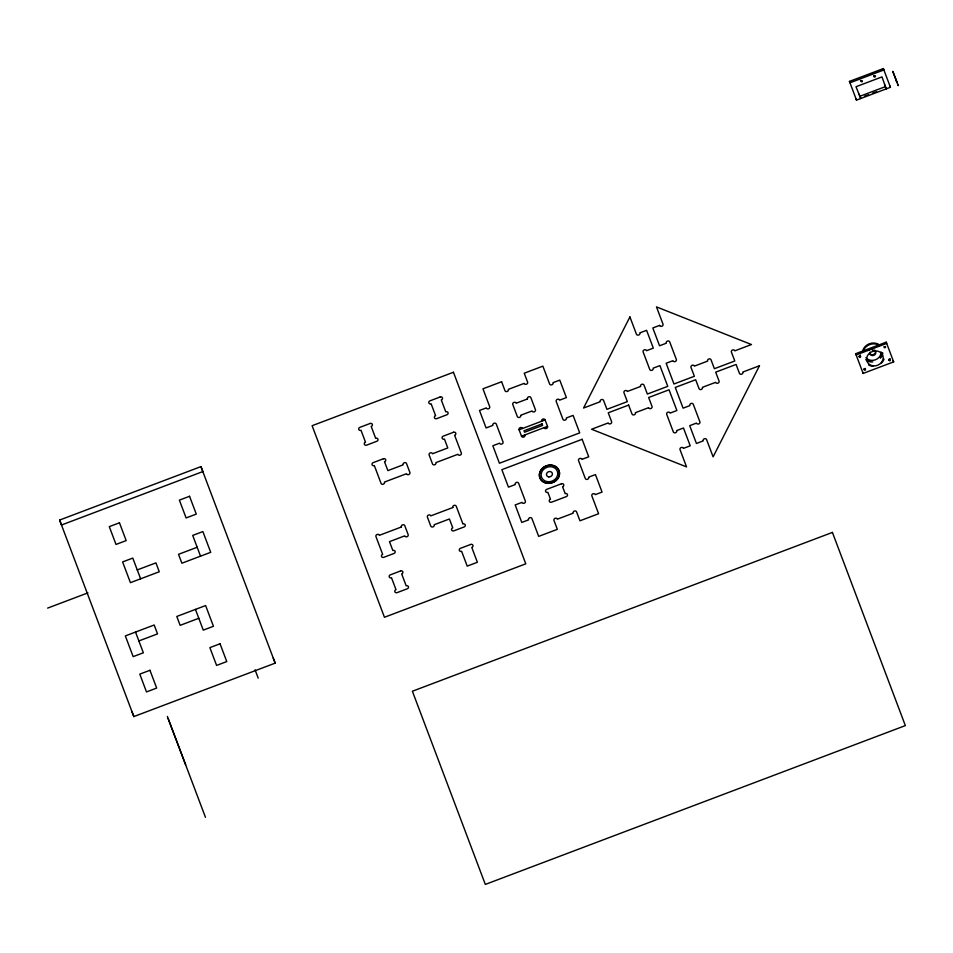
<?xml version="1.0" encoding="UTF-8"?>
<svg xmlns="http://www.w3.org/2000/svg" width="953" height="953" viewBox="0 0 953 953"><rect width="100%" height="100%" fill="white"/><g stroke="black" fill="none" stroke-linecap="round" stroke-linejoin="round"><path stroke-width="1.43" d="M890.185 358.781L888.672 359.507M865.288 368.43L863.859 368.966M885.206 346.427C881.978 349.358 888.553 346.487 883.896 346.725M861.846 80.564C863.942 82.875 859.415 81.35 861.488 80.791M874.306 75.847C873.151 78.968 877.272 75.525 874.711 75.763M861.56 80.767L860.428 80.505M849.445 81.398L883.36 68.58L883.884 69.95L849.969 82.78L849.445 81.398L856.509 100.113L890.424 87.283L883.36 68.58M859.928 96.265L885.361 86.652M864.502 96.265L868.528 94.752M872.543 93.227L876.557 91.714M59.622 520.052L200.952 466.613L202.834 471.568L61.504 525.008L59.622 520.052L133.837 716.573L275.167 663.133L200.952 466.613M137.256 569.93L155.911 562.878L159.27 571.752L130.43 582.664L122.603 561.925L132.789 558.077L140.615 578.816M197.176 547.272L178.521 554.324L181.88 563.211L210.708 552.311L202.882 531.571L192.709 535.419L200.535 556.159M47.65 608.097L87.926 592.873M524.912 434.913A1.811 1.584 -20.8 0 1 523.781 437.034A1.811 1.584 -20.8 0 1 521.517 436.2L519.087 429.767L545.092 419.939L547.522 426.36A1.811 1.584 -20.8 0 1 546.391 428.493A1.811 1.584 -20.8 0 1 544.127 427.647M521.517 436.2L547.522 426.36M855.687 353.706L886.207 342.163L886.683 343.402L856.151 354.945L855.687 353.706L863.132 373.421L893.652 361.878L886.207 342.163M138.876 640.94L157.531 633.888L154.183 625.013L125.343 635.913L133.17 656.641L143.355 652.793L135.517 632.065M198.796 618.283L180.141 625.347L176.793 616.46L205.622 605.56L213.448 626.288L203.275 630.136L195.448 609.408M874.497 75.883L873.651 75.811M859.094 356.172L860.214 355.969L860.356 355.004M897.059 82.542L892.806 71.344L898.214 85.627L897.619 84.043M889.899 85.913L890.424 87.283M855.985 98.731L856.509 100.113M893.187 360.639L893.652 361.878M862.656 372.17L863.132 373.421M273.285 658.178L275.167 663.133M168.073 718.502L185.656 764.806M131.955 711.617L133.837 716.573M895.725 79.063L896.618 81.434M884.575 84.579L886.254 88.986L881.99 76.895L855.985 86.735L860.809 98.612L859.141 94.204M255.059 669.804L258.203 678.143M167.371 716.43L205.467 817.329M541.709 421.214A1.811 1.584 -20.8 0 1 542.841 419.094A1.811 1.584 -20.8 0 1 545.092 419.939M519.087 429.767A1.811 1.584 -20.8 0 1 520.231 427.647A1.811 1.584 -20.8 0 1 522.482 428.481M882.788 352.991A10.185 8.887 -20.8 0 1 880.381 358.197M872.793 361.926A10.185 8.887 -20.8 0 1 866.229 360.246M863.239 350.99A10.185 8.887 -20.8 0 1 879.393 345.546M882.323 353.075A10.185 8.887 -20.8 0 1 880.072 357.375M870.494 361.08A10.185 8.887 -20.8 0 1 865.92 359.424M862.513 351.979A10.185 8.887 -20.8 0 1 869.279 343.783A10.185 8.887 -20.8 0 1 879.81 345.296M884.015 359.078A10.185 8.887 -20.8 0 1 881.299 363.2M873.424 366.238A10.185 8.887 -20.8 0 1 868.671 365.023M869.148 349.93A10.185 8.887 -20.8 0 1 873.496 348.262M881.12 351.931A8.446 7.374 -20.8 0 1 875.414 359.793A8.446 7.374 -20.8 0 1 865.943 357.673M874.783 350.168A3.026 2.633 -20.8 0 1 873.83 354.361A3.026 2.633 -20.8 0 1 869.601 352.908M872.412 350.287A3.026 2.633 -20.8 0 1 875.795 352.741A3.026 2.633 -20.8 0 1 872.233 355.576A3.026 2.633 -20.8 0 1 870.029 352.181M859.153 356.72C860.869 359.424 861.357 353.932 859.153 356.72M864.002 369.55C865.8 372.194 866.253 366.655 864.002 369.55M888.875 360.151C890.817 362.795 890.757 357.304 888.875 360.151M629.921 316.932L583.558 408.027L600.199 401.737A1.811 1.584 -20.8 0 1 601.331 399.617A1.811 1.584 -20.8 0 1 603.583 400.451L606.942 409.337L627.336 401.63L623.977 392.743A1.811 1.584 -20.8 0 1 625.12 390.623A1.811 1.584 -20.8 0 1 627.372 391.457L640.619 386.453A1.811 1.584 -20.8 0 1 641.75 384.333A1.811 1.584 -20.8 0 1 644.002 385.167L647.361 394.054L667.755 386.346L659.929 365.607L653.139 368.18A1.811 1.584 -20.8 0 1 652.007 370.3A1.811 1.584 -20.8 0 1 649.755 369.454L643.144 351.979A1.811 1.584 -20.8 0 1 644.288 349.858A1.811 1.584 -20.8 0 1 646.539 350.692L653.329 348.131L646.599 330.322L639.82 332.883A1.811 1.584 -20.8 0 1 638.677 335.015A1.811 1.584 -20.8 0 1 636.425 334.169L629.921 316.932M759.47 365.761L713.106 456.856L706.602 439.619A1.811 1.584 -20.8 0 0 704.35 438.773A1.811 1.584 -20.8 0 0 703.207 440.894L696.429 443.467L689.71 425.657L696.488 423.096A1.811 1.584 -20.8 0 0 698.74 423.93A1.811 1.584 -20.8 0 0 699.883 421.81L693.284 404.322A1.811 1.584 -20.8 0 0 691.02 403.488A1.811 1.584 -20.8 0 0 689.889 405.609L683.098 408.17L675.272 387.442L695.666 379.735L699.025 388.621A1.811 1.584 -20.8 0 0 701.277 389.455A1.811 1.584 -20.8 0 0 702.409 387.335L715.655 382.332A1.811 1.584 -20.8 0 0 717.907 383.166A1.811 1.584 -20.8 0 0 719.05 381.045L715.691 372.158L736.085 364.451L739.445 373.338A1.811 1.584 -20.8 0 0 741.696 374.172A1.811 1.584 -20.8 0 0 742.828 372.051L759.47 365.761M453.449 372.266L312.119 425.705L384.452 617.27L525.782 563.831L453.449 372.266M370.074 423.489L359.9 427.337A1.811 1.584 -20.8 0 0 358.757 429.458A1.811 1.584 -20.8 0 0 361.02 430.291L365.499 442.18A1.811 1.584 -20.8 0 0 364.368 444.301A1.811 1.584 -20.8 0 0 366.619 445.134L376.792 441.287A1.811 1.584 -20.8 0 0 377.936 439.166A1.811 1.584 -20.8 0 0 375.673 438.332L371.194 426.444A1.811 1.584 -20.8 0 0 372.325 424.323A1.811 1.584 -20.8 0 0 370.074 423.489M440.167 396.984L429.994 400.832A1.811 1.584 -20.8 0 0 428.862 402.952A1.811 1.584 -20.8 0 0 431.113 403.786L435.604 415.663A1.811 1.584 -20.8 0 0 434.461 417.795A1.811 1.584 -20.8 0 0 436.724 418.629L446.897 414.781A1.811 1.584 -20.8 0 0 448.029 412.661A1.811 1.584 -20.8 0 0 445.778 411.827L441.287 399.938A1.811 1.584 -20.8 0 0 442.43 397.818A1.811 1.584 -20.8 0 0 440.167 396.984M119.459 522.792L109.285 526.64L116.004 544.449L126.177 540.601L119.459 522.792M189.552 496.287L179.378 500.134L186.109 517.944L196.282 514.096L189.552 496.287M501.612 381.76L482.957 388.812L489.675 406.621A1.811 1.584 -20.8 0 1 488.544 408.742A1.811 1.584 -20.8 0 1 486.292 407.908L479.502 410.469L486.101 427.957L492.892 425.383A1.811 1.584 -20.8 0 1 494.023 423.263A1.811 1.584 -20.8 0 1 496.287 424.109L503.005 441.906A1.811 1.584 -20.8 0 1 501.862 444.027A1.811 1.584 -20.8 0 1 499.61 443.193L492.832 445.754L499.432 463.241L579.71 432.888L573.098 415.401L566.32 417.974A1.811 1.584 -20.8 0 1 565.177 420.094A1.811 1.584 -20.8 0 1 562.925 419.249L556.207 401.451A1.811 1.584 -20.8 0 1 557.338 399.331A1.811 1.584 -20.8 0 1 559.602 400.165L566.38 397.604L559.78 380.116L552.99 382.677A1.811 1.584 -20.8 0 1 551.858 384.798A1.811 1.584 -20.8 0 1 549.607 383.964L542.876 366.155L524.221 373.207L527.581 382.093A1.811 1.584 -20.8 0 1 526.437 384.214A1.811 1.584 -20.8 0 1 524.186 383.38L508.354 389.36A1.811 1.584 -20.8 0 1 507.222 391.48A1.811 1.584 -20.8 0 1 504.971 390.647L501.612 381.76M659.607 325.402L652.817 327.975L659.547 345.772L666.326 343.211A1.811 1.584 -20.8 0 1 667.457 341.091A1.811 1.584 -20.8 0 1 669.721 341.924L676.32 359.412A1.811 1.584 -20.8 0 1 675.177 361.532A1.811 1.584 -20.8 0 1 672.925 360.699L666.147 363.26L673.974 383.988L694.368 376.28L691.008 367.393A1.811 1.584 -20.8 0 1 692.14 365.273A1.811 1.584 -20.8 0 1 694.403 366.119L707.638 361.104A1.811 1.584 -20.8 0 1 708.782 358.983A1.811 1.584 -20.8 0 1 711.033 359.817L714.393 368.704L734.787 360.996L731.427 352.11A1.811 1.584 -20.8 0 1 732.559 349.989A1.811 1.584 -20.8 0 1 734.823 350.835L751.452 344.533L656.486 306.89L662.99 324.127A1.811 1.584 -20.8 0 1 661.858 326.248A1.811 1.584 -20.8 0 1 659.607 325.402M527.486 398.95L516.181 403.226A1.811 1.584 -20.8 0 0 513.929 402.392A1.811 1.584 -20.8 0 0 512.785 404.513L517.324 416.532A1.811 1.584 -20.8 0 0 519.576 417.366A1.811 1.584 -20.8 0 0 520.719 415.246L532.024 410.969A1.811 1.584 -20.8 0 0 534.276 411.815A1.811 1.584 -20.8 0 0 535.419 409.683L530.881 397.675A1.811 1.584 -20.8 0 0 528.617 396.829A1.811 1.584 -20.8 0 0 527.486 398.95M383.404 458.774L373.219 462.622A1.811 1.584 -20.8 0 0 372.087 464.742A1.811 1.584 -20.8 0 0 374.338 465.588L381.045 483.35A1.811 1.584 -20.8 0 0 383.309 484.195A1.811 1.584 -20.8 0 0 384.44 482.063L406.49 473.736A1.811 1.584 -20.8 0 0 408.742 474.57A1.811 1.584 -20.8 0 0 409.885 472.45L406.526 463.563A1.811 1.584 -20.8 0 0 404.275 462.729A1.811 1.584 -20.8 0 0 403.131 464.85L387.871 470.615L384.512 461.74A1.811 1.584 -20.8 0 0 385.655 459.608A1.811 1.584 -20.8 0 0 383.404 458.774M453.497 432.269L443.324 436.117A1.811 1.584 -20.8 0 0 442.18 438.237A1.811 1.584 -20.8 0 0 444.443 439.071L447.791 447.958L432.531 453.735A1.811 1.584 -20.8 0 0 430.279 452.889A1.811 1.584 -20.8 0 0 429.136 455.01L432.495 463.897A1.811 1.584 -20.8 0 0 434.747 464.742A1.811 1.584 -20.8 0 0 435.89 462.622L457.928 454.283A1.811 1.584 -20.8 0 0 460.192 455.117A1.811 1.584 -20.8 0 0 461.323 452.997L454.617 435.235A1.811 1.584 -20.8 0 0 455.748 433.103A1.811 1.584 -20.8 0 0 453.497 432.269M542.078 423.906L523.983 430.744L524.543 432.221L542.638 425.383L542.078 423.906M628.635 405.085L608.24 412.792L611.6 421.679A1.811 1.584 -20.8 0 1 610.468 423.799A1.811 1.584 -20.8 0 1 608.205 422.953L591.575 429.243L686.541 466.899L680.037 449.661A1.811 1.584 -20.8 0 1 681.169 447.541A1.811 1.584 -20.8 0 1 683.42 448.375L690.21 445.813L683.492 428.016L676.701 430.577A1.811 1.584 -20.8 0 1 675.57 432.698A1.811 1.584 -20.8 0 1 673.306 431.864L666.707 414.376A1.811 1.584 -20.8 0 1 667.85 412.256A1.811 1.584 -20.8 0 1 670.102 413.09L676.88 410.529L669.054 389.801L648.659 397.508L652.019 406.395A1.811 1.584 -20.8 0 1 650.887 408.515A1.811 1.584 -20.8 0 1 648.624 407.67L635.389 412.685A1.811 1.584 -20.8 0 1 634.245 414.805A1.811 1.584 -20.8 0 1 631.994 413.959L628.635 405.085M582.128 439.309L501.85 469.662L508.461 487.15L515.239 484.577A1.811 1.584 -20.8 0 1 516.371 482.456A1.811 1.584 -20.8 0 1 518.635 483.302L525.353 501.099A1.811 1.584 -20.8 0 1 524.221 503.22A1.811 1.584 -20.8 0 1 521.958 502.386L515.18 504.947L521.779 522.435L528.57 519.873A1.811 1.584 -20.8 0 1 529.701 517.741A1.811 1.584 -20.8 0 1 531.953 518.587L538.683 536.384L557.338 529.332L553.979 520.457A1.811 1.584 -20.8 0 1 555.111 518.325A1.811 1.584 -20.8 0 1 557.374 519.171L573.194 513.179A1.811 1.584 -20.8 0 1 574.337 511.058A1.811 1.584 -20.8 0 1 576.589 511.904L579.948 520.791L598.603 513.727L591.873 495.929A1.811 1.584 -20.8 0 1 593.016 493.809A1.811 1.584 -20.8 0 1 595.268 494.643L602.058 492.082L595.446 474.594L588.668 477.155A1.811 1.584 -20.8 0 1 587.536 479.288A1.811 1.584 -20.8 0 1 585.273 478.442L578.554 460.633A1.811 1.584 -20.8 0 1 579.686 458.512A1.811 1.584 -20.8 0 1 581.949 459.358L588.728 456.797L582.128 439.309M401.404 526.985L379.354 535.324A1.811 1.584 -20.8 0 0 377.102 534.478A1.811 1.584 -20.8 0 0 375.959 536.599L382.665 554.372A1.811 1.584 -20.8 0 0 381.534 556.492A1.811 1.584 -20.8 0 0 383.785 557.326L393.958 553.479A1.811 1.584 -20.8 0 0 395.102 551.358A1.811 1.584 -20.8 0 0 392.85 550.524L389.491 541.638L404.751 535.86A1.811 1.584 -20.8 0 0 407.014 536.706A1.811 1.584 -20.8 0 0 408.146 534.585L404.787 525.699A1.811 1.584 -20.8 0 0 402.535 524.865A1.811 1.584 -20.8 0 0 401.404 526.985M452.842 507.532L430.792 515.871A1.811 1.584 -20.8 0 0 428.54 515.025A1.811 1.584 -20.8 0 0 427.409 517.145L430.756 526.032A1.811 1.584 -20.8 0 0 433.019 526.878A1.811 1.584 -20.8 0 0 434.151 524.746L449.411 518.98L452.77 527.867A1.811 1.584 -20.8 0 0 451.627 529.987A1.811 1.584 -20.8 0 0 453.89 530.821L464.063 526.973A1.811 1.584 -20.8 0 0 465.195 524.853A1.811 1.584 -20.8 0 0 462.944 524.019L456.237 506.246A1.811 1.584 -20.8 0 0 453.985 505.412A1.811 1.584 -20.8 0 0 452.842 507.532M561.448 483.779L546.76 489.342A1.811 1.584 -20.8 0 0 545.616 491.462A1.811 1.584 -20.8 0 0 547.868 492.308L550.477 499.217A1.811 1.584 -20.8 0 0 549.345 501.338A1.811 1.584 -20.8 0 0 551.596 502.171L566.296 496.62A1.811 1.584 -20.8 0 0 567.44 494.5A1.811 1.584 -20.8 0 0 565.177 493.654L562.568 486.745A1.811 1.584 -20.8 0 0 563.711 484.624A1.811 1.584 -20.8 0 0 561.448 483.779M400.57 570.966L390.396 574.814A1.811 1.584 -20.8 0 0 389.253 576.934A1.811 1.584 -20.8 0 0 391.504 577.78L395.995 589.657A1.811 1.584 -20.8 0 0 394.864 591.777A1.811 1.584 -20.8 0 0 397.115 592.623L407.288 588.775A1.811 1.584 -20.8 0 0 408.42 586.655A1.811 1.584 -20.8 0 0 406.169 585.809L401.689 573.932A1.811 1.584 -20.8 0 0 402.821 571.812A1.811 1.584 -20.8 0 0 400.57 570.966M470.663 544.461L460.49 548.309A1.811 1.584 -20.8 0 0 459.358 550.429A1.811 1.584 -20.8 0 0 461.609 551.275L467.208 566.118L477.382 562.27L471.783 547.427A1.811 1.584 -20.8 0 0 472.914 545.307A1.811 1.584 -20.8 0 0 470.663 544.461M149.955 670.281L139.781 674.128L146.5 691.926L156.673 688.078L149.955 670.281M220.048 643.775L209.874 647.623L216.593 665.42L226.766 661.573L220.048 643.775M832.41 532.417L412.387 691.235L485.327 884.42L905.35 725.602L832.41 532.417M548.833 476.893A3.026 2.633 -20.8 0 0 552.275 473.153A3.026 2.633 -20.8 0 0 547.225 472.617A3.026 2.633 -20.8 0 0 548.833 476.893M546.986 483.183A10.185 8.887 -20.8 0 0 559.101 470.973A10.185 8.887 -20.8 0 0 542.245 468.519A10.185 8.887 -20.8 0 0 546.986 483.183M547.749 481.706A8.458 7.386 -20.8 0 0 557.362 471.235A8.458 7.386 -20.8 0 0 543.222 469.734A8.458 7.386 -20.8 0 0 547.749 481.706M547.379 483.302A10.269 8.97 -20.8 0 0 559.054 470.591A10.269 8.97 -20.8 0 0 541.9 468.781A10.269 8.97 -20.8 0 0 547.379 483.302M873.21 365.869A8.446 7.374 -20.8 0 0 882.8 355.421A8.446 7.374 -20.8 0 0 868.707 353.932A8.446 7.374 -20.8 0 0 873.21 365.869"/></g></svg>
